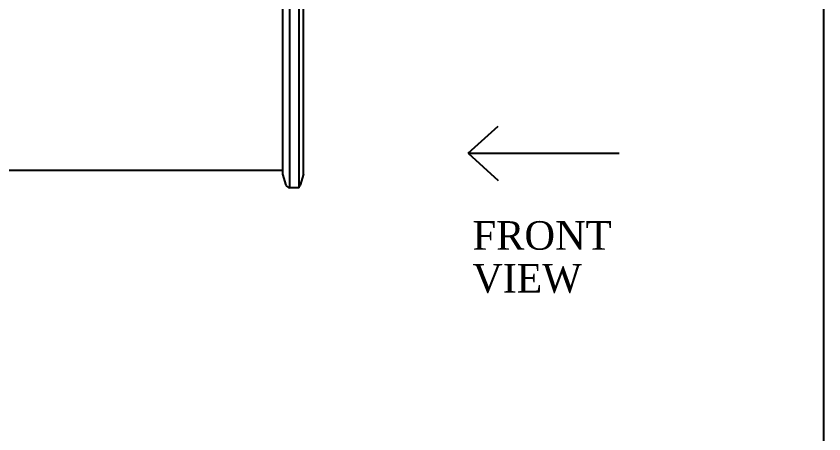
# Model space of a CAD drawing. Header units: millimetres. Extents: x 324 to 7054, y -67 to 2159.
# Drawn here: x 4186 to 4846, y 1046 to 1387 of the extents above; entities that cross this region are included whole.
import ezdxf
from ezdxf.enums import TextEntityAlignment as Align

# ---------------------------------------------------------------- set-up
doc = ezdxf.new("R2010")
doc.units = ezdxf.units.MM
doc.header["$LTSCALE"] = 153.67
doc.layers.get('0').update_dxf_attribs({"linetype": 'CONTINUOUS'})
doc.layers.add('02___PRT_ALL_AXES', color=7, linetype='CONTINUOUS')
doc.styles.get("Standard").update_dxf_attribs({"font": 'times.ttf'})

msp = doc.modelspace()

# ---------------------------------------------------------------- linework, layer by layer
at = {"linetype": 'Continuous'}
for p, q in [((4846, 0), (4846, 2159)), ((4555.21568, 1275.05759), (4579.70669, 1297.23075)), ((4555.21568, 1275.05759), (4579.70669, 1252.88443)), ((4555.21568, 1275.05759), (4678.78777, 1275.05759))]:
    msp.add_line(p, q, dxfattribs=at)
at = {"layer": '02___PRT_ALL_AXES', "linetype": 'Continuous'}
for p, q in [((4409.63476, 1246.97699), (4409.63476, 1776.97699)), ((4417.03476, 1246.97699), (4417.03476, 1776.97699)), ((4403.84299, 1258.03844), (4403.84299, 1765.91555)), ((4420.82652, 1258.03844), (4420.82652, 1765.91555)), ((4403.84299, 1260.97699), (3689.22652, 1260.97699)), ((4406.57578, 1249.09988), (4403.84299, 1258.03844)), ((4420.82652, 1258.03844), (4418.09373, 1249.09988)), ((4417.03476, 1246.97699), (4409.4447, 1246.97699))]:
    msp.add_line(p, q, dxfattribs=at)
for centre, start, end in [((4409.4447, 1249.97699), 197, 270), ((4415.22481, 1249.97699), 307.14591781, 343)]:
    msp.add_arc(centre, 3, start, end, dxfattribs=at)

# ---------------------------------------------------------------- texts
at = {"linetype": 'Continuous'}
for s, width, p, p2 in [('FRONT', 1.00639, (4558.87004, 1196.32863), (4672.5406, 1196.32863)), ('VIEW', 0.992543, (4558.87004, 1161.32863), (4648.11777, 1161.32863))]:
    msp.add_text(s, height=23.333333, dxfattribs=dict(at, width=width)).set_placement(p, p2, align=Align.FIT)

doc.saveas('drawing.dxf')
